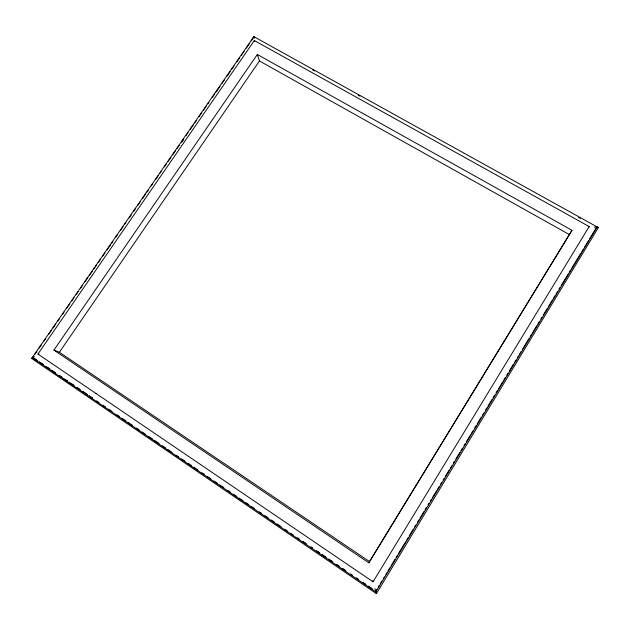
<?xml version="1.0" encoding="UTF-8"?>
<svg xmlns="http://www.w3.org/2000/svg" width="630" height="630" viewBox="0 0 630 630"><rect width="100%" height="100%" fill="white"/><g stroke="black" fill="none" stroke-linecap="round" stroke-linejoin="round"><path stroke-width="0.94" d="M589.42 239.077L596.571 227.351L598.5 227.375L376.362 593.649L375.669 591.192L376.693 589.515M372.747 580.655L373.055 581.813L589.176 226.556L254.331 40.548L37.926 354.044L38.792 354.154M368.81 562.795L571.993 230.296L257.331 54.463L53.928 350.115L368.81 562.795L571.993 230.296M378.213 587.042L379.228 585.317M380.252 583.687L381.772 581.128M383.3 578.647L384.316 576.93M385.843 574.458L386.859 572.733M387.883 571.095L389.907 567.701M390.931 566.063L394.994 559.314M396.018 557.668L397.538 555.117M398.562 553.471L405.673 541.698M406.704 540.044L408.216 537.5M409.248 535.846L413.304 529.113M414.335 527.452L415.839 524.916M417.383 522.42L418.895 519.884M419.926 518.222L421.438 515.687M556.006 294.021L557.574 291.477M559.046 289.02L560.109 287.311M561.07 285.689L568.213 273.987M569.166 272.373L570.741 269.829M571.701 268.215L580.868 253.173M581.821 251.559L583.404 249.007M584.356 247.401L588.467 240.676M421.958 514.867L423.959 511.528M424.99 509.875L426.486 507.37M428.022 504.882L429.014 503.212M430.55 500.724L431.534 499.047M432.566 497.393L436.606 490.738M437.598 489.069L439.134 486.58M440.63 484.076L441.661 482.415M443.15 479.918L444.189 478.257M445.174 476.587L449.237 469.933M450.222 468.271L451.765 465.775M453.253 463.278L454.293 461.617M455.781 459.113L459.892 452.387M460.884 450.71L462.444 448.182M463.948 445.662L464.995 443.977M466.499 441.457L470.61 434.724M471.602 433.046L473.169 430.518M474.666 427.998L476.233 425.47M477.217 423.801L481.336 417.06M482.328 415.39L483.887 412.855M485.391 410.343L486.951 407.807M487.943 406.137L489.502 403.602M489.983 402.775L492.054 399.412M493.03 397.75L494.597 395.223M496.086 392.718L497.645 390.19M498.629 388.529L502.732 381.811M503.716 380.15L505.284 377.622M506.772 375.126L507.827 373.425M509.316 370.936L513.418 364.203M514.403 362.557L515.962 360.014M517.451 357.525L518.514 355.824M519.49 354.17L521.057 351.635M522.538 349.146L529.176 338.255M530.145 336.617L531.712 334.081M532.681 332.435L536.784 325.726M537.752 324.088L539.319 321.544M540.792 319.071L541.855 317.37M543.328 314.898L547.438 308.18M548.399 306.542L552.51 299.817M553.471 298.187L555.046 295.643M594.437 227.217L597.232 227.044L375.779 591.893L32.201 357.643L34.453 356.667M53.928 350.115L59.385 352.257L259.45 60.96L257.331 54.463M78.742 290.375L253.898 36.611L254.229 38.422M80.648 288.091L82.302 285.697M85.058 281.704L87.814 277.712M89.468 275.318L92.224 271.325M93.878 268.931L96.634 264.939M98.296 262.545L100.501 259.355M102.706 256.158L104.911 252.969M107.116 249.771L110.423 244.983M111.526 243.385L112.628 241.794M115.936 237.006L117.589 234.612M120.338 230.627L123.094 226.643M124.748 224.248L125.85 222.65M129.15 217.87L131.355 214.68M133.56 211.491L135.765 208.302M137.97 205.112L140.167 201.923M142.372 198.733L145.68 193.945M146.782 192.355L148.428 189.961M151.184 185.976L152.838 183.59M155.586 179.605L158.343 175.62M159.988 173.226L161.091 171.636M164.391 166.855L166.596 163.666M168.249 161.272L170.998 157.295M172.651 154.901L175.4 150.916M177.054 148.522L179.259 145.341M181.456 142.152L183.661 138.962M185.858 135.781L188.063 132.591M190.26 129.402L193.567 124.622M194.67 123.031L196.316 120.637M199.072 116.652L201.82 112.668M203.474 110.281L206.223 106.297M207.876 103.903L208.979 102.312M212.286 97.516L214.523 94.279M215.633 92.665L220.106 86.192M221.776 83.766L224.571 79.719M226.8 76.482L230.147 71.623M231.824 69.198L234.061 65.961M236.848 61.913L239.636 57.866M241.314 55.44L244.109 51.392M246.338 48.156L249.685 43.305M251.362 40.871L253.992 36.367L254.166 37.517L253.937 36.682L598.413 227.65M182.086 141.797L183.188 140.199M78.183 291.178L32.201 357.643C34.485 357.493 30.508 358.021 31.862 358.62L376.37 593.617M31.862 358.62L32.973 357.013M34.634 354.611L36.855 351.406M39.076 348.193L41.289 344.988M44.061 340.98L45.73 338.578M48.502 334.569L51.274 330.561M52.936 328.159L55.708 324.151M57.928 320.946L59.59 318.536M62.362 314.527L64.024 312.126M66.796 308.117L69.568 304.109M71.788 300.904L74.009 297.699M76.222 294.486L78.443 291.28M596.5 227.422L597.232 227.044M589.152 226.65L588.727 226.926M38.713 353.714L37.926 354.044L96.201 393.608M588.207 226.627L589.176 226.556M358.179 95.177L359.887 96.13M312.795 70.001L314.496 70.946M578.647 217.429L580.348 218.374M259.45 60.96L569.142 234.462M59.385 352.257L369.306 561.448M96.099 393.537L373.055 581.813L372.968 581.151M33.855 358.202L37.068 360.384M39.485 362.029L43.502 364.762M47.526 367.503L49.935 369.141M51.55 370.235L55.566 372.976L51.455 370.219M59.59 375.708L62 377.354M65.221 379.543L67.63 381.182M70.851 383.371L74.064 385.56L69.15 382.26M77.285 387.749L80.498 389.939M82.908 391.584L86.129 393.774M89.342 395.963L92.563 398.152L89.263 395.947M33.752 358.171L36.973 360.36M39.383 362.006L43.407 364.746M45.817 366.384L49.038 368.574M59.496 375.693L61.913 377.339M63.52 378.433L67.544 381.166M77.199 387.741L79.608 389.379M82.829 391.569L87.657 394.852M96.516 400.885L99.028 402.554M103.021 405.318L105.533 406.988M108.714 409.201L112.038 411.422M116.841 414.745L119.361 416.414M122.535 418.619L125.866 420.848M128.229 422.502L132.371 425.281M136.363 428.046L139.687 430.266M142.057 431.928L145.31 434.141M148.546 436.354L152.665 439.11M154.216 440.212L159.138 443.528M162.312 445.733L165.619 447.938M167.982 449.599L172.029 452.356M176.077 455.12L178.566 456.766M181.747 458.979L185.047 461.184M188.228 463.397L191.52 465.601M193.89 467.263L197.993 470.012M201.97 472.768L204.451 474.414M207.624 476.619L210.908 478.808M214.082 481.021L217.366 483.21M219.736 484.872L223.823 487.612M227.808 490.376L230.281 492.014M233.454 494.227L236.73 496.416M239.109 498.078L243.188 500.819M245.566 502.48L248.842 504.669M251.213 506.331L254.481 508.512M259.276 511.828L261.733 513.458M264.923 515.671L268.183 517.852M271.365 520.065L274.633 522.246M277.011 523.916L281.075 526.641M285.075 529.413L287.493 531.058M290.714 533.256L293.163 534.878M297.163 537.65L299.612 539.272M310.929 546.998L312.551 548.1L310.905 547.021M319.024 552.518L316.599 550.864L319.812 553.101M322.261 554.731L325.497 556.944M328.734 559.149L331.971 561.361M336.829 564.677L339.255 566.331M345.728 570.748L342.492 568.543L345.712 570.788M365.156 584.01L362.723 582.356L365.959 584.609M368.392 586.223L371.629 588.428M322.237 554.762L326.285 557.526M328.71 559.18L332.766 561.944M336.814 564.708L339.239 566.37M368.385 586.262L372.432 589.026M254.528 41.226L254.331 40.548L254.433 41.163M374.945 588.562L375.779 591.893L375.669 591.239M306.078 543.682L302.841 541.469L306.046 543.706M352.202 575.174L350.587 574.064L352.194 575.214M358.675 579.592L356.249 577.93L358.667 579.631"/></g></svg>
